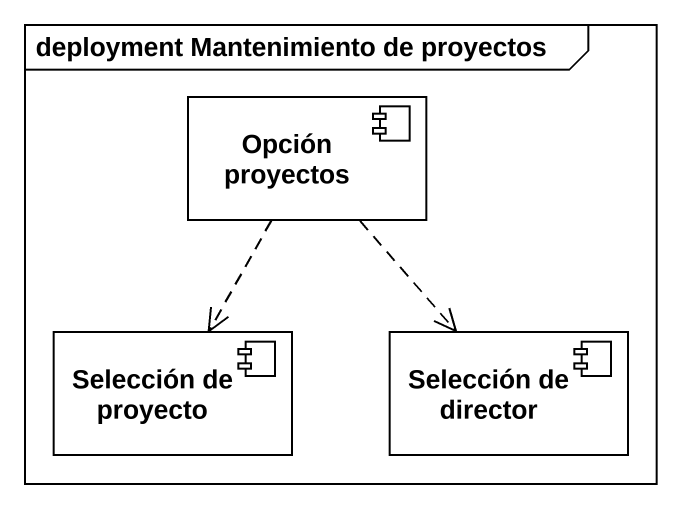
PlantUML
@startuml
mainframe deployment Mantenimiento de proyectos
component "Opción proyectos" as Opción_proyectos
component "Selección de proyecto" as Selección_de_proyecto
component "Selección de director" as Selección_de_director
Opción_proyectos ..> Selección_de_proyecto
Opción_proyectos ..> Selección_de_director
@enduml
